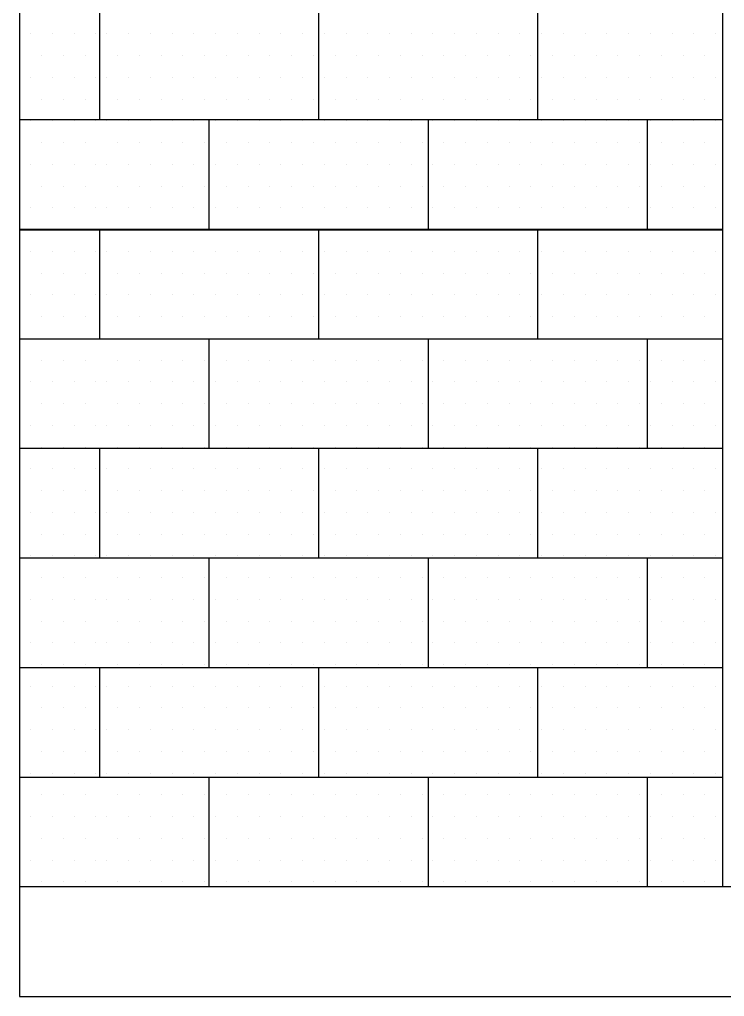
# Paper-space layout 'A000' of a CAD drawing. Header units: millimetres. Extents: x 0 to 841, y 0 to 594.
# Drawn here: x 492.29 to 518.03, y 223.88 to 259.54 of the extents above; entities that cross this region are included whole.
import ezdxf

# ---------------------------------------------------------------- set-up
doc = ezdxf.new("R2010")
doc.units = ezdxf.units.MM
doc.header["$MEASUREMENT"] = 0
for name, color, linetype, lineweight in [('A-ELEV-MBE1', 7, 'Continuous', 25), ('A-ELEV-PATT', 8, 'Continuous', 13), ('A-WALL-FULL-EXTR', 7, 'Continuous', 50)]:
    doc.layers.add(name, color=color, linetype=linetype, lineweight=lineweight)

psp = doc.layouts.new('A000')

# ---------------------------------------------------------------- linework, layer by layer
at = {"layer": 'A-ELEV-MBE1'}
for p, q in [((492.293, 271.877), (492.293, 227.877)), ((517.953, 271.877), (517.953, 227.877)), ((495.208, 259.877), (495.208, 255.877)), ((503.208, 259.877), (503.208, 255.877)), ((511.208, 259.877), (511.208, 255.877)), ((517.953, 255.877), (492.293, 255.877)), ((499.208, 255.877), (499.208, 251.877)), ((507.208, 255.877), (507.208, 251.877)), ((515.208, 255.877), (515.208, 251.877)), ((495.208, 251.877), (495.208, 247.877)), ((503.208, 251.877), (503.208, 247.877)), ((511.208, 251.877), (511.208, 247.877)), ((517.953, 247.877), (492.293, 247.877)), ((499.208, 247.877), (499.208, 243.877)), ((507.208, 247.877), (507.208, 243.877)), ((515.208, 247.877), (515.208, 243.877)), ((517.953, 243.877), (492.293, 243.877)), ((495.208, 243.877), (495.208, 239.877)), ((503.208, 243.877), (503.208, 239.877)), ((511.208, 243.877), (511.208, 239.877)), ((517.953, 239.877), (492.293, 239.877)), ((499.208, 239.877), (499.208, 235.877)), ((507.208, 239.877), (507.208, 235.877)), ((515.208, 239.877), (515.208, 235.877)), ((517.953, 235.877), (492.293, 235.877)), ((495.208, 235.877), (495.208, 231.877)), ((503.208, 235.877), (503.208, 231.877)), ((511.208, 235.877), (511.208, 231.877)), ((517.953, 231.877), (492.293, 231.877)), ((499.208, 231.877), (499.208, 227.877)), ((507.208, 231.877), (507.208, 227.877)), ((515.208, 231.877), (515.208, 227.877)), ((559.293, 227.877), (492.293, 227.877)), ((492.293, 227.877), (492.293, 223.877)), ((529.375, 227.877), (512.375, 227.877)), ((492.293, 223.877), (687.293, 223.877))]:
    psp.add_line(p, q, dxfattribs=at)
at = {"layer": 'A-ELEV-PATT', "linetype": 'Continuous'}
for p, q in [((492.306, 259.015), (492.306, 259.015)), ((492.703, 259.015), (492.703, 259.015)), ((493.496, 259.015), (493.496, 259.015)), ((494.29, 259.015), (494.29, 259.015)), ((495.084, 259.015), (495.084, 259.015)), ((495.481, 259.015), (495.481, 259.015)), ((496.274, 259.015), (496.274, 259.015)), ((497.068, 259.015), (497.068, 259.015)), ((497.862, 259.015), (497.862, 259.015)), ((498.656, 259.015), (498.656, 259.015)), ((499.449, 259.015), (499.449, 259.015)), ((500.243, 259.015), (500.243, 259.015)), ((501.037, 259.015), (501.037, 259.015)), ((501.831, 259.015), (501.831, 259.015)), ((502.624, 259.015), (502.624, 259.015)), ((503.418, 259.015), (503.418, 259.015)), ((504.212, 259.015), (504.212, 259.015)), ((505.006, 259.015), (505.006, 259.015)), ((505.799, 259.015), (505.799, 259.015)), ((506.593, 259.015), (506.593, 259.015)), ((507.387, 259.015), (507.387, 259.015)), ((508.181, 259.015), (508.181, 259.015)), ((508.974, 259.015), (508.974, 259.015)), ((509.768, 259.015), (509.768, 259.015)), ((510.562, 259.015), (510.562, 259.015)), ((511.356, 259.015), (511.356, 259.015)), ((512.149, 259.015), (512.149, 259.015)), ((512.943, 259.015), (512.943, 259.015)), ((513.737, 259.015), (513.737, 259.015)), ((514.531, 259.015), (514.531, 259.015)), ((515.324, 259.015), (515.324, 259.015)), ((516.118, 259.015), (516.118, 259.015)), ((516.912, 259.015), (516.912, 259.015)), ((517.706, 259.015), (517.706, 259.015)), ((492.306, 258.221), (492.306, 258.221)), ((493.099, 258.221), (493.099, 258.221)), ((493.893, 258.221), (493.893, 258.221)), ((494.687, 258.221), (494.687, 258.221)), ((495.878, 258.221), (495.878, 258.221)), ((496.671, 258.221), (496.671, 258.221)), ((497.465, 258.221), (497.465, 258.221)), ((498.259, 258.221), (498.259, 258.221)), ((499.053, 258.221), (499.053, 258.221)), ((499.846, 258.221), (499.846, 258.221)), ((500.64, 258.221), (500.64, 258.221)), ((501.434, 258.221), (501.434, 258.221)), ((502.228, 258.221), (502.228, 258.221)), ((503.021, 258.221), (503.021, 258.221)), ((503.815, 258.221), (503.815, 258.221)), ((504.609, 258.221), (504.609, 258.221)), ((505.403, 258.221), (505.403, 258.221)), ((506.196, 258.221), (506.196, 258.221)), ((506.99, 258.221), (506.99, 258.221)), ((507.784, 258.221), (507.784, 258.221)), ((508.578, 258.221), (508.578, 258.221)), ((509.371, 258.221), (509.371, 258.221)), ((510.165, 258.221), (510.165, 258.221)), ((510.959, 258.221), (510.959, 258.221)), ((511.753, 258.221), (511.753, 258.221)), ((512.546, 258.221), (512.546, 258.221)), ((513.34, 258.221), (513.34, 258.221)), ((514.134, 258.221), (514.134, 258.221)), ((514.928, 258.221), (514.928, 258.221)), ((515.721, 258.221), (515.721, 258.221)), ((516.515, 258.221), (516.515, 258.221)), ((517.309, 258.221), (517.309, 258.221)), ((492.306, 257.427), (492.306, 257.427)), ((492.703, 257.427), (492.703, 257.427)), ((493.496, 257.427), (493.496, 257.427)), ((494.29, 257.427), (494.29, 257.427)), ((495.084, 257.427), (495.084, 257.427)), ((495.481, 257.427), (495.481, 257.427)), ((496.274, 257.427), (496.274, 257.427)), ((497.068, 257.427), (497.068, 257.427)), ((497.862, 257.427), (497.862, 257.427)), ((498.656, 257.427), (498.656, 257.427)), ((499.449, 257.427), (499.449, 257.427)), ((500.243, 257.427), (500.243, 257.427)), ((501.037, 257.427), (501.037, 257.427)), ((501.831, 257.427), (501.831, 257.427)), ((502.624, 257.427), (502.624, 257.427)), ((503.418, 257.427), (503.418, 257.427)), ((504.212, 257.427), (504.212, 257.427)), ((505.006, 257.427), (505.006, 257.427)), ((505.799, 257.427), (505.799, 257.427)), ((506.593, 257.427), (506.593, 257.427)), ((507.387, 257.427), (507.387, 257.427)), ((508.181, 257.427), (508.181, 257.427)), ((508.974, 257.427), (508.974, 257.427)), ((509.768, 257.427), (509.768, 257.427)), ((510.562, 257.427), (510.562, 257.427)), ((511.356, 257.427), (511.356, 257.427)), ((512.149, 257.427), (512.149, 257.427)), ((512.943, 257.427), (512.943, 257.427)), ((513.737, 257.427), (513.737, 257.427)), ((514.531, 257.427), (514.531, 257.427)), ((515.324, 257.427), (515.324, 257.427)), ((516.118, 257.427), (516.118, 257.427)), ((516.912, 257.427), (516.912, 257.427)), ((517.706, 257.427), (517.706, 257.427)), ((492.306, 256.634), (492.306, 256.634)), ((493.099, 256.634), (493.099, 256.634)), ((493.893, 256.634), (493.893, 256.634)), ((494.687, 256.634), (494.687, 256.634)), ((495.878, 256.634), (495.878, 256.634)), ((496.671, 256.634), (496.671, 256.634)), ((497.465, 256.634), (497.465, 256.634)), ((498.259, 256.634), (498.259, 256.634)), ((499.053, 256.634), (499.053, 256.634)), ((499.846, 256.634), (499.846, 256.634)), ((500.64, 256.634), (500.64, 256.634)), ((501.434, 256.634), (501.434, 256.634)), ((502.228, 256.634), (502.228, 256.634)), ((503.021, 256.634), (503.021, 256.634)), ((503.815, 256.634), (503.815, 256.634)), ((504.609, 256.634), (504.609, 256.634)), ((505.403, 256.634), (505.403, 256.634)), ((506.196, 256.634), (506.196, 256.634)), ((506.99, 256.634), (506.99, 256.634)), ((507.784, 256.634), (507.784, 256.634)), ((508.578, 256.634), (508.578, 256.634)), ((509.371, 256.634), (509.371, 256.634)), ((510.165, 256.634), (510.165, 256.634)), ((510.959, 256.634), (510.959, 256.634)), ((511.753, 256.634), (511.753, 256.634)), ((512.546, 256.634), (512.546, 256.634)), ((513.34, 256.634), (513.34, 256.634)), ((514.134, 256.634), (514.134, 256.634)), ((514.928, 256.634), (514.928, 256.634)), ((515.721, 256.634), (515.721, 256.634)), ((516.515, 256.634), (516.515, 256.634)), ((517.309, 256.634), (517.309, 256.634)), ((492.306, 255.84), (492.306, 255.84)), ((492.703, 255.84), (492.703, 255.84)), ((493.496, 255.84), (493.496, 255.84)), ((494.29, 255.84), (494.29, 255.84)), ((495.084, 255.84), (495.084, 255.84)), ((495.481, 255.84), (495.481, 255.84)), ((496.274, 255.84), (496.274, 255.84)), ((497.068, 255.84), (497.068, 255.84)), ((497.862, 255.84), (497.862, 255.84)), ((498.656, 255.84), (498.656, 255.84)), ((499.449, 255.84), (499.449, 255.84)), ((500.243, 255.84), (500.243, 255.84)), ((501.037, 255.84), (501.037, 255.84)), ((501.831, 255.84), (501.831, 255.84)), ((502.624, 255.84), (502.624, 255.84)), ((503.418, 255.84), (503.418, 255.84)), ((504.212, 255.84), (504.212, 255.84)), ((505.006, 255.84), (505.006, 255.84)), ((505.799, 255.84), (505.799, 255.84)), ((506.593, 255.84), (506.593, 255.84)), ((507.387, 255.84), (507.387, 255.84)), ((508.181, 255.84), (508.181, 255.84)), ((508.974, 255.84), (508.974, 255.84)), ((509.768, 255.84), (509.768, 255.84)), ((510.562, 255.84), (510.562, 255.84)), ((511.356, 255.84), (511.356, 255.84)), ((512.149, 255.84), (512.149, 255.84)), ((512.943, 255.84), (512.943, 255.84)), ((513.737, 255.84), (513.737, 255.84)), ((514.531, 255.84), (514.531, 255.84)), ((515.324, 255.84), (515.324, 255.84)), ((516.118, 255.84), (516.118, 255.84)), ((516.912, 255.84), (516.912, 255.84)), ((517.706, 255.84), (517.706, 255.84)), ((492.306, 255.046), (492.306, 255.046)), ((493.099, 255.046), (493.099, 255.046)), ((493.893, 255.046), (493.893, 255.046)), ((494.687, 255.046), (494.687, 255.046)), ((495.878, 255.046), (495.878, 255.046)), ((496.671, 255.046), (496.671, 255.046)), ((497.465, 255.046), (497.465, 255.046)), ((498.259, 255.046), (498.259, 255.046)), ((499.053, 255.046), (499.053, 255.046)), ((499.846, 255.046), (499.846, 255.046)), ((500.64, 255.046), (500.64, 255.046)), ((501.434, 255.046), (501.434, 255.046)), ((502.228, 255.046), (502.228, 255.046)), ((503.021, 255.046), (503.021, 255.046)), ((503.815, 255.046), (503.815, 255.046)), ((504.609, 255.046), (504.609, 255.046)), ((505.403, 255.046), (505.403, 255.046)), ((506.196, 255.046), (506.196, 255.046)), ((506.99, 255.046), (506.99, 255.046)), ((507.784, 255.046), (507.784, 255.046)), ((508.578, 255.046), (508.578, 255.046)), ((509.371, 255.046), (509.371, 255.046)), ((510.165, 255.046), (510.165, 255.046)), ((510.959, 255.046), (510.959, 255.046)), ((511.753, 255.046), (511.753, 255.046)), ((512.546, 255.046), (512.546, 255.046)), ((513.34, 255.046), (513.34, 255.046)), ((514.134, 255.046), (514.134, 255.046)), ((514.928, 255.046), (514.928, 255.046)), ((515.721, 255.046), (515.721, 255.046)), ((516.515, 255.046), (516.515, 255.046)), ((517.309, 255.046), (517.309, 255.046)), ((492.306, 254.252), (492.306, 254.252)), ((492.703, 254.252), (492.703, 254.252)), ((493.496, 254.252), (493.496, 254.252)), ((494.29, 254.252), (494.29, 254.252)), ((495.084, 254.252), (495.084, 254.252)), ((495.481, 254.252), (495.481, 254.252)), ((496.274, 254.252), (496.274, 254.252)), ((497.068, 254.252), (497.068, 254.252)), ((497.862, 254.252), (497.862, 254.252)), ((498.656, 254.252), (498.656, 254.252)), ((499.449, 254.252), (499.449, 254.252)), ((500.243, 254.252), (500.243, 254.252)), ((501.037, 254.252), (501.037, 254.252)), ((501.831, 254.252), (501.831, 254.252)), ((502.624, 254.252), (502.624, 254.252)), ((503.418, 254.252), (503.418, 254.252)), ((504.212, 254.252), (504.212, 254.252)), ((505.006, 254.252), (505.006, 254.252)), ((505.799, 254.252), (505.799, 254.252)), ((506.593, 254.252), (506.593, 254.252)), ((507.387, 254.252), (507.387, 254.252)), ((508.181, 254.252), (508.181, 254.252)), ((508.974, 254.252), (508.974, 254.252)), ((509.768, 254.252), (509.768, 254.252)), ((510.562, 254.252), (510.562, 254.252)), ((511.356, 254.252), (511.356, 254.252)), ((512.149, 254.252), (512.149, 254.252)), ((512.943, 254.252), (512.943, 254.252)), ((513.737, 254.252), (513.737, 254.252)), ((514.531, 254.252), (514.531, 254.252)), ((515.324, 254.252), (515.324, 254.252)), ((516.118, 254.252), (516.118, 254.252)), ((516.912, 254.252), (516.912, 254.252)), ((517.706, 254.252), (517.706, 254.252)), ((492.306, 253.459), (492.306, 253.459)), ((493.099, 253.459), (493.099, 253.459)), ((493.893, 253.459), (493.893, 253.459)), ((494.687, 253.459), (494.687, 253.459)), ((495.878, 253.459), (495.878, 253.459)), ((496.671, 253.459), (496.671, 253.459)), ((497.465, 253.459), (497.465, 253.459)), ((498.259, 253.459), (498.259, 253.459)), ((499.053, 253.459), (499.053, 253.459)), ((499.846, 253.459), (499.846, 253.459)), ((500.64, 253.459), (500.64, 253.459)), ((501.434, 253.459), (501.434, 253.459)), ((502.228, 253.459), (502.228, 253.459)), ((503.021, 253.459), (503.021, 253.459)), ((503.815, 253.459), (503.815, 253.459)), ((504.609, 253.459), (504.609, 253.459)), ((505.403, 253.459), (505.403, 253.459)), ((506.196, 253.459), (506.196, 253.459)), ((506.99, 253.459), (506.99, 253.459)), ((507.784, 253.459), (507.784, 253.459)), ((508.578, 253.459), (508.578, 253.459)), ((509.371, 253.459), (509.371, 253.459)), ((510.165, 253.459), (510.165, 253.459)), ((510.959, 253.459), (510.959, 253.459)), ((511.753, 253.459), (511.753, 253.459)), ((512.546, 253.459), (512.546, 253.459)), ((513.34, 253.459), (513.34, 253.459)), ((514.134, 253.459), (514.134, 253.459)), ((514.928, 253.459), (514.928, 253.459)), ((515.721, 253.459), (515.721, 253.459)), ((516.515, 253.459), (516.515, 253.459)), ((517.309, 253.459), (517.309, 253.459)), ((492.306, 252.665), (492.306, 252.665)), ((492.703, 252.665), (492.703, 252.665)), ((493.496, 252.665), (493.496, 252.665)), ((494.29, 252.665), (494.29, 252.665)), ((495.084, 252.665), (495.084, 252.665)), ((495.481, 252.665), (495.481, 252.665)), ((496.274, 252.665), (496.274, 252.665)), ((497.068, 252.665), (497.068, 252.665)), ((497.862, 252.665), (497.862, 252.665)), ((498.656, 252.665), (498.656, 252.665)), ((499.449, 252.665), (499.449, 252.665)), ((500.243, 252.665), (500.243, 252.665)), ((501.037, 252.665), (501.037, 252.665)), ((501.831, 252.665), (501.831, 252.665)), ((502.624, 252.665), (502.624, 252.665)), ((503.418, 252.665), (503.418, 252.665)), ((504.212, 252.665), (504.212, 252.665)), ((505.006, 252.665), (505.006, 252.665)), ((505.799, 252.665), (505.799, 252.665)), ((506.593, 252.665), (506.593, 252.665)), ((507.387, 252.665), (507.387, 252.665)), ((508.181, 252.665), (508.181, 252.665)), ((508.974, 252.665), (508.974, 252.665)), ((509.768, 252.665), (509.768, 252.665)), ((510.562, 252.665), (510.562, 252.665)), ((511.356, 252.665), (511.356, 252.665)), ((512.149, 252.665), (512.149, 252.665)), ((512.943, 252.665), (512.943, 252.665)), ((513.737, 252.665), (513.737, 252.665)), ((514.531, 252.665), (514.531, 252.665)), ((515.324, 252.665), (515.324, 252.665)), ((516.118, 252.665), (516.118, 252.665)), ((516.912, 252.665), (516.912, 252.665)), ((517.706, 252.665), (517.706, 252.665)), ((492.306, 251.871), (492.306, 251.871)), ((493.099, 251.871), (493.099, 251.871)), ((493.893, 251.871), (493.893, 251.871)), ((494.687, 251.871), (494.687, 251.871)), ((495.878, 251.871), (495.878, 251.871)), ((496.671, 251.871), (496.671, 251.871)), ((497.465, 251.871), (497.465, 251.871)), ((498.259, 251.871), (498.259, 251.871)), ((499.053, 251.871), (499.053, 251.871)), ((499.846, 251.871), (499.846, 251.871)), ((500.64, 251.871), (500.64, 251.871)), ((501.434, 251.871), (501.434, 251.871)), ((502.228, 251.871), (502.228, 251.871)), ((503.021, 251.871), (503.021, 251.871)), ((503.815, 251.871), (503.815, 251.871)), ((504.609, 251.871), (504.609, 251.871)), ((505.403, 251.871), (505.403, 251.871)), ((506.196, 251.871), (506.196, 251.871)), ((506.99, 251.871), (506.99, 251.871)), ((507.784, 251.871), (507.784, 251.871)), ((508.578, 251.871), (508.578, 251.871)), ((509.371, 251.871), (509.371, 251.871)), ((510.165, 251.871), (510.165, 251.871)), ((510.959, 251.871), (510.959, 251.871)), ((511.753, 251.871), (511.753, 251.871)), ((512.546, 251.871), (512.546, 251.871)), ((513.34, 251.871), (513.34, 251.871)), ((514.134, 251.871), (514.134, 251.871)), ((514.928, 251.871), (514.928, 251.871)), ((515.721, 251.871), (515.721, 251.871)), ((516.515, 251.871), (516.515, 251.871)), ((517.309, 251.871), (517.309, 251.871)), ((492.306, 251.077), (492.306, 251.077)), ((492.703, 251.077), (492.703, 251.077)), ((493.496, 251.077), (493.496, 251.077)), ((494.29, 251.077), (494.29, 251.077)), ((495.084, 251.077), (495.084, 251.077)), ((495.481, 251.077), (495.481, 251.077)), ((496.274, 251.077), (496.274, 251.077)), ((497.068, 251.077), (497.068, 251.077)), ((497.862, 251.077), (497.862, 251.077)), ((498.656, 251.077), (498.656, 251.077)), ((499.449, 251.077), (499.449, 251.077)), ((500.243, 251.077), (500.243, 251.077)), ((501.037, 251.077), (501.037, 251.077)), ((501.831, 251.077), (501.831, 251.077)), ((502.624, 251.077), (502.624, 251.077)), ((503.418, 251.077), (503.418, 251.077)), ((504.212, 251.077), (504.212, 251.077)), ((505.006, 251.077), (505.006, 251.077)), ((505.799, 251.077), (505.799, 251.077)), ((506.593, 251.077), (506.593, 251.077)), ((507.387, 251.077), (507.387, 251.077)), ((508.181, 251.077), (508.181, 251.077)), ((508.974, 251.077), (508.974, 251.077)), ((509.768, 251.077), (509.768, 251.077)), ((510.562, 251.077), (510.562, 251.077)), ((511.356, 251.077), (511.356, 251.077)), ((512.149, 251.077), (512.149, 251.077)), ((512.943, 251.077), (512.943, 251.077)), ((513.737, 251.077), (513.737, 251.077)), ((514.531, 251.077), (514.531, 251.077)), ((515.324, 251.077), (515.324, 251.077)), ((516.118, 251.077), (516.118, 251.077)), ((516.912, 251.077), (516.912, 251.077)), ((517.706, 251.077), (517.706, 251.077)), ((492.306, 250.284), (492.306, 250.284)), ((493.099, 250.284), (493.099, 250.284)), ((493.893, 250.284), (493.893, 250.284)), ((494.687, 250.284), (494.687, 250.284)), ((495.878, 250.284), (495.878, 250.284)), ((496.671, 250.284), (496.671, 250.284)), ((497.465, 250.284), (497.465, 250.284)), ((498.259, 250.284), (498.259, 250.284)), ((499.053, 250.284), (499.053, 250.284)), ((499.846, 250.284), (499.846, 250.284)), ((500.64, 250.284), (500.64, 250.284)), ((501.434, 250.284), (501.434, 250.284)), ((502.228, 250.284), (502.228, 250.284)), ((503.021, 250.284), (503.021, 250.284)), ((503.815, 250.284), (503.815, 250.284)), ((504.609, 250.284), (504.609, 250.284)), ((505.403, 250.284), (505.403, 250.284)), ((506.196, 250.284), (506.196, 250.284)), ((506.99, 250.284), (506.99, 250.284)), ((507.784, 250.284), (507.784, 250.284)), ((508.578, 250.284), (508.578, 250.284)), ((509.371, 250.284), (509.371, 250.284)), ((510.165, 250.284), (510.165, 250.284)), ((510.959, 250.284), (510.959, 250.284)), ((511.753, 250.284), (511.753, 250.284)), ((512.546, 250.284), (512.546, 250.284)), ((513.34, 250.284), (513.34, 250.284)), ((514.134, 250.284), (514.134, 250.284)), ((514.928, 250.284), (514.928, 250.284)), ((515.721, 250.284), (515.721, 250.284)), ((516.515, 250.284), (516.515, 250.284)), ((517.309, 250.284), (517.309, 250.284)), ((492.306, 249.49), (492.306, 249.49)), ((492.703, 249.49), (492.703, 249.49)), ((493.496, 249.49), (493.496, 249.49)), ((494.29, 249.49), (494.29, 249.49)), ((495.084, 249.49), (495.084, 249.49)), ((495.481, 249.49), (495.481, 249.49)), ((496.274, 249.49), (496.274, 249.49)), ((497.068, 249.49), (497.068, 249.49)), ((497.862, 249.49), (497.862, 249.49)), ((498.656, 249.49), (498.656, 249.49)), ((499.449, 249.49), (499.449, 249.49)), ((500.243, 249.49), (500.243, 249.49)), ((501.037, 249.49), (501.037, 249.49)), ((501.831, 249.49), (501.831, 249.49)), ((502.624, 249.49), (502.624, 249.49)), ((503.418, 249.49), (503.418, 249.49)), ((504.212, 249.49), (504.212, 249.49)), ((505.006, 249.49), (505.006, 249.49)), ((505.799, 249.49), (505.799, 249.49)), ((506.593, 249.49), (506.593, 249.49)), ((507.387, 249.49), (507.387, 249.49)), ((508.181, 249.49), (508.181, 249.49)), ((508.974, 249.49), (508.974, 249.49)), ((509.768, 249.49), (509.768, 249.49)), ((510.562, 249.49), (510.562, 249.49)), ((511.356, 249.49), (511.356, 249.49)), ((512.149, 249.49), (512.149, 249.49)), ((512.943, 249.49), (512.943, 249.49)), ((513.737, 249.49), (513.737, 249.49)), ((514.531, 249.49), (514.531, 249.49)), ((515.324, 249.49), (515.324, 249.49)), ((516.118, 249.49), (516.118, 249.49)), ((516.912, 249.49), (516.912, 249.49)), ((517.706, 249.49), (517.706, 249.49)), ((492.306, 248.696), (492.306, 248.696)), ((493.099, 248.696), (493.099, 248.696)), ((493.893, 248.696), (493.893, 248.696)), ((494.687, 248.696), (494.687, 248.696)), ((495.878, 248.696), (495.878, 248.696)), ((496.671, 248.696), (496.671, 248.696)), ((497.465, 248.696), (497.465, 248.696)), ((498.259, 248.696), (498.259, 248.696)), ((499.053, 248.696), (499.053, 248.696)), ((499.846, 248.696), (499.846, 248.696)), ((500.64, 248.696), (500.64, 248.696)), ((501.434, 248.696), (501.434, 248.696)), ((502.228, 248.696), (502.228, 248.696)), ((503.021, 248.696), (503.021, 248.696)), ((503.815, 248.696), (503.815, 248.696)), ((504.609, 248.696), (504.609, 248.696)), ((505.403, 248.696), (505.403, 248.696)), ((506.196, 248.696), (506.196, 248.696)), ((506.99, 248.696), (506.99, 248.696)), ((507.784, 248.696), (507.784, 248.696)), ((508.578, 248.696), (508.578, 248.696)), ((509.371, 248.696), (509.371, 248.696)), ((510.165, 248.696), (510.165, 248.696)), ((510.959, 248.696), (510.959, 248.696)), ((511.753, 248.696), (511.753, 248.696)), ((512.546, 248.696), (512.546, 248.696)), ((513.34, 248.696), (513.34, 248.696)), ((514.134, 248.696), (514.134, 248.696)), ((514.928, 248.696), (514.928, 248.696)), ((515.721, 248.696), (515.721, 248.696)), ((516.515, 248.696), (516.515, 248.696)), ((517.309, 248.696), (517.309, 248.696)), ((492.306, 247.902), (492.306, 247.902)), ((492.703, 247.902), (492.703, 247.902)), ((493.496, 247.902), (493.496, 247.902)), ((494.29, 247.902), (494.29, 247.902)), ((495.084, 247.902), (495.084, 247.902)), ((495.481, 247.902), (495.481, 247.902)), ((496.274, 247.902), (496.274, 247.902)), ((497.068, 247.902), (497.068, 247.902)), ((497.862, 247.902), (497.862, 247.902)), ((498.656, 247.902), (498.656, 247.902)), ((499.449, 247.902), (499.449, 247.902)), ((500.243, 247.902), (500.243, 247.902)), ((501.037, 247.902), (501.037, 247.902)), ((501.831, 247.902), (501.831, 247.902)), ((502.624, 247.902), (502.624, 247.902)), ((503.418, 247.902), (503.418, 247.902)), ((504.212, 247.902), (504.212, 247.902)), ((505.006, 247.902), (505.006, 247.902)), ((505.799, 247.902), (505.799, 247.902)), ((506.593, 247.902), (506.593, 247.902)), ((507.387, 247.902), (507.387, 247.902)), ((508.181, 247.902), (508.181, 247.902)), ((508.974, 247.902), (508.974, 247.902)), ((509.768, 247.902), (509.768, 247.902)), ((510.562, 247.902), (510.562, 247.902)), ((511.356, 247.902), (511.356, 247.902)), ((512.149, 247.902), (512.149, 247.902)), ((512.943, 247.902), (512.943, 247.902)), ((513.737, 247.902), (513.737, 247.902)), ((514.531, 247.902), (514.531, 247.902)), ((515.324, 247.902), (515.324, 247.902)), ((516.118, 247.902), (516.118, 247.902)), ((516.912, 247.902), (516.912, 247.902)), ((517.706, 247.902), (517.706, 247.902)), ((492.306, 247.109), (492.306, 247.109)), ((493.099, 247.109), (493.099, 247.109)), ((493.893, 247.109), (493.893, 247.109)), ((494.687, 247.109), (494.687, 247.109)), ((495.878, 247.109), (495.878, 247.109)), ((496.671, 247.109), (496.671, 247.109)), ((497.465, 247.109), (497.465, 247.109)), ((498.259, 247.109), (498.259, 247.109)), ((499.053, 247.109), (499.053, 247.109)), ((499.846, 247.109), (499.846, 247.109)), ((500.64, 247.109), (500.64, 247.109)), ((501.434, 247.109), (501.434, 247.109)), ((502.228, 247.109), (502.228, 247.109)), ((503.021, 247.109), (503.021, 247.109)), ((503.815, 247.109), (503.815, 247.109)), ((504.609, 247.109), (504.609, 247.109)), ((505.403, 247.109), (505.403, 247.109)), ((506.196, 247.109), (506.196, 247.109)), ((506.99, 247.109), (506.99, 247.109)), ((507.784, 247.109), (507.784, 247.109)), ((508.578, 247.109), (508.578, 247.109)), ((509.371, 247.109), (509.371, 247.109)), ((510.165, 247.109), (510.165, 247.109)), ((510.959, 247.109), (510.959, 247.109)), ((511.753, 247.109), (511.753, 247.109)), ((512.546, 247.109), (512.546, 247.109)), ((513.34, 247.109), (513.34, 247.109)), ((514.134, 247.109), (514.134, 247.109)), ((514.928, 247.109), (514.928, 247.109)), ((515.721, 247.109), (515.721, 247.109)), ((516.515, 247.109), (516.515, 247.109)), ((517.309, 247.109), (517.309, 247.109)), ((492.306, 246.315), (492.306, 246.315)), ((492.703, 246.315), (492.703, 246.315)), ((493.496, 246.315), (493.496, 246.315)), ((494.29, 246.315), (494.29, 246.315)), ((495.084, 246.315), (495.084, 246.315)), ((495.481, 246.315), (495.481, 246.315)), ((496.274, 246.315), (496.274, 246.315)), ((497.068, 246.315), (497.068, 246.315)), ((497.862, 246.315), (497.862, 246.315)), ((498.656, 246.315), (498.656, 246.315)), ((499.449, 246.315), (499.449, 246.315)), ((500.243, 246.315), (500.243, 246.315)), ((501.037, 246.315), (501.037, 246.315)), ((501.831, 246.315), (501.831, 246.315)), ((502.624, 246.315), (502.624, 246.315)), ((503.418, 246.315), (503.418, 246.315)), ((504.212, 246.315), (504.212, 246.315)), ((505.006, 246.315), (505.006, 246.315)), ((505.799, 246.315), (505.799, 246.315)), ((506.593, 246.315), (506.593, 246.315)), ((507.387, 246.315), (507.387, 246.315)), ((508.181, 246.315), (508.181, 246.315)), ((508.974, 246.315), (508.974, 246.315)), ((509.768, 246.315), (509.768, 246.315)), ((510.562, 246.315), (510.562, 246.315)), ((511.356, 246.315), (511.356, 246.315)), ((512.149, 246.315), (512.149, 246.315)), ((512.943, 246.315), (512.943, 246.315)), ((513.737, 246.315), (513.737, 246.315)), ((514.531, 246.315), (514.531, 246.315)), ((515.324, 246.315), (515.324, 246.315)), ((516.118, 246.315), (516.118, 246.315)), ((516.912, 246.315), (516.912, 246.315)), ((517.706, 246.315), (517.706, 246.315)), ((492.306, 245.521), (492.306, 245.521)), ((493.099, 245.521), (493.099, 245.521)), ((493.893, 245.521), (493.893, 245.521)), ((494.687, 245.521), (494.687, 245.521)), ((495.878, 245.521), (495.878, 245.521)), ((496.671, 245.521), (496.671, 245.521)), ((497.465, 245.521), (497.465, 245.521)), ((498.259, 245.521), (498.259, 245.521)), ((499.053, 245.521), (499.053, 245.521)), ((499.846, 245.521), (499.846, 245.521)), ((500.64, 245.521), (500.64, 245.521)), ((501.434, 245.521), (501.434, 245.521)), ((502.228, 245.521), (502.228, 245.521)), ((503.021, 245.521), (503.021, 245.521)), ((503.815, 245.521), (503.815, 245.521)), ((504.609, 245.521), (504.609, 245.521)), ((505.403, 245.521), (505.403, 245.521)), ((506.196, 245.521), (506.196, 245.521)), ((506.99, 245.521), (506.99, 245.521)), ((507.784, 245.521), (507.784, 245.521)), ((508.578, 245.521), (508.578, 245.521)), ((509.371, 245.521), (509.371, 245.521)), ((510.165, 245.521), (510.165, 245.521)), ((510.959, 245.521), (510.959, 245.521)), ((511.753, 245.521), (511.753, 245.521)), ((512.546, 245.521), (512.546, 245.521)), ((513.34, 245.521), (513.34, 245.521)), ((514.134, 245.521), (514.134, 245.521)), ((514.928, 245.521), (514.928, 245.521)), ((515.721, 245.521), (515.721, 245.521)), ((516.515, 245.521), (516.515, 245.521)), ((517.309, 245.521), (517.309, 245.521)), ((492.306, 244.727), (492.306, 244.727)), ((492.703, 244.727), (492.703, 244.727)), ((493.496, 244.727), (493.496, 244.727)), ((494.29, 244.727), (494.29, 244.727)), ((495.084, 244.727), (495.084, 244.727)), ((495.481, 244.727), (495.481, 244.727)), ((496.274, 244.727), (496.274, 244.727)), ((497.068, 244.727), (497.068, 244.727)), ((497.862, 244.727), (497.862, 244.727)), ((498.656, 244.727), (498.656, 244.727)), ((499.449, 244.727), (499.449, 244.727)), ((500.243, 244.727), (500.243, 244.727)), ((501.037, 244.727), (501.037, 244.727)), ((501.831, 244.727), (501.831, 244.727)), ((502.624, 244.727), (502.624, 244.727)), ((503.418, 244.727), (503.418, 244.727)), ((504.212, 244.727), (504.212, 244.727)), ((505.006, 244.727), (505.006, 244.727)), ((505.799, 244.727), (505.799, 244.727)), ((506.593, 244.727), (506.593, 244.727)), ((507.387, 244.727), (507.387, 244.727)), ((508.181, 244.727), (508.181, 244.727)), ((508.974, 244.727), (508.974, 244.727)), ((509.768, 244.727), (509.768, 244.727)), ((510.562, 244.727), (510.562, 244.727)), ((511.356, 244.727), (511.356, 244.727)), ((512.149, 244.727), (512.149, 244.727)), ((512.943, 244.727), (512.943, 244.727)), ((513.737, 244.727), (513.737, 244.727)), ((514.531, 244.727), (514.531, 244.727)), ((515.324, 244.727), (515.324, 244.727)), ((516.118, 244.727), (516.118, 244.727)), ((516.912, 244.727), (516.912, 244.727)), ((517.706, 244.727), (517.706, 244.727)), ((492.306, 243.934), (492.306, 243.934)), ((493.099, 243.934), (493.099, 243.934)), ((493.893, 243.934), (493.893, 243.934)), ((494.687, 243.934), (494.687, 243.934)), ((495.878, 243.934), (495.878, 243.934)), ((496.671, 243.934), (496.671, 243.934)), ((497.465, 243.934), (497.465, 243.934)), ((498.259, 243.934), (498.259, 243.934)), ((499.053, 243.934), (499.053, 243.934)), ((499.846, 243.934), (499.846, 243.934)), ((500.64, 243.934), (500.64, 243.934)), ((501.434, 243.934), (501.434, 243.934)), ((502.228, 243.934), (502.228, 243.934)), ((503.021, 243.934), (503.021, 243.934)), ((503.815, 243.934), (503.815, 243.934)), ((504.609, 243.934), (504.609, 243.934)), ((505.403, 243.934), (505.403, 243.934)), ((506.196, 243.934), (506.196, 243.934)), ((506.99, 243.934), (506.99, 243.934)), ((507.784, 243.934), (507.784, 243.934)), ((508.578, 243.934), (508.578, 243.934)), ((509.371, 243.934), (509.371, 243.934)), ((510.165, 243.934), (510.165, 243.934)), ((510.959, 243.934), (510.959, 243.934)), ((511.753, 243.934), (511.753, 243.934)), ((512.546, 243.934), (512.546, 243.934)), ((513.34, 243.934), (513.34, 243.934)), ((514.134, 243.934), (514.134, 243.934)), ((514.928, 243.934), (514.928, 243.934)), ((515.721, 243.934), (515.721, 243.934)), ((516.515, 243.934), (516.515, 243.934)), ((517.309, 243.934), (517.309, 243.934)), ((492.306, 243.14), (492.306, 243.14)), ((492.703, 243.14), (492.703, 243.14)), ((493.496, 243.14), (493.496, 243.14)), ((494.29, 243.14), (494.29, 243.14)), ((495.084, 243.14), (495.084, 243.14)), ((495.481, 243.14), (495.481, 243.14)), ((496.274, 243.14), (496.274, 243.14)), ((497.068, 243.14), (497.068, 243.14)), ((497.862, 243.14), (497.862, 243.14)), ((498.656, 243.14), (498.656, 243.14)), ((499.449, 243.14), (499.449, 243.14)), ((500.243, 243.14), (500.243, 243.14)), ((501.037, 243.14), (501.037, 243.14)), ((501.831, 243.14), (501.831, 243.14)), ((502.624, 243.14), (502.624, 243.14)), ((503.418, 243.14), (503.418, 243.14)), ((504.212, 243.14), (504.212, 243.14)), ((505.006, 243.14), (505.006, 243.14)), ((505.799, 243.14), (505.799, 243.14)), ((506.593, 243.14), (506.593, 243.14)), ((507.387, 243.14), (507.387, 243.14)), ((508.181, 243.14), (508.181, 243.14)), ((508.974, 243.14), (508.974, 243.14)), ((509.768, 243.14), (509.768, 243.14)), ((510.562, 243.14), (510.562, 243.14)), ((511.356, 243.14), (511.356, 243.14)), ((512.149, 243.14), (512.149, 243.14)), ((512.943, 243.14), (512.943, 243.14)), ((513.737, 243.14), (513.737, 243.14)), ((514.531, 243.14), (514.531, 243.14)), ((515.324, 243.14), (515.324, 243.14)), ((516.118, 243.14), (516.118, 243.14)), ((516.912, 243.14), (516.912, 243.14)), ((517.706, 243.14), (517.706, 243.14)), ((492.306, 242.346), (492.306, 242.346)), ((493.099, 242.346), (493.099, 242.346)), ((493.893, 242.346), (493.893, 242.346)), ((494.687, 242.346), (494.687, 242.346)), ((495.878, 242.346), (495.878, 242.346)), ((496.671, 242.346), (496.671, 242.346)), ((497.465, 242.346), (497.465, 242.346)), ((498.259, 242.346), (498.259, 242.346)), ((499.053, 242.346), (499.053, 242.346)), ((499.846, 242.346), (499.846, 242.346)), ((500.64, 242.346), (500.64, 242.346)), ((501.434, 242.346), (501.434, 242.346)), ((502.228, 242.346), (502.228, 242.346)), ((503.021, 242.346), (503.021, 242.346)), ((503.815, 242.346), (503.815, 242.346)), ((504.609, 242.346), (504.609, 242.346)), ((505.403, 242.346), (505.403, 242.346)), ((506.196, 242.346), (506.196, 242.346)), ((506.99, 242.346), (506.99, 242.346)), ((507.784, 242.346), (507.784, 242.346)), ((508.578, 242.346), (508.578, 242.346)), ((509.371, 242.346), (509.371, 242.346)), ((510.165, 242.346), (510.165, 242.346)), ((510.959, 242.346), (510.959, 242.346)), ((511.753, 242.346), (511.753, 242.346)), ((512.546, 242.346), (512.546, 242.346)), ((513.34, 242.346), (513.34, 242.346)), ((514.134, 242.346), (514.134, 242.346)), ((514.928, 242.346), (514.928, 242.346)), ((515.721, 242.346), (515.721, 242.346)), ((516.515, 242.346), (516.515, 242.346)), ((517.309, 242.346), (517.309, 242.346)), ((492.306, 241.552), (492.306, 241.552)), ((492.703, 241.552), (492.703, 241.552)), ((493.496, 241.552), (493.496, 241.552)), ((494.29, 241.552), (494.29, 241.552)), ((495.084, 241.552), (495.084, 241.552)), ((495.481, 241.552), (495.481, 241.552)), ((496.274, 241.552), (496.274, 241.552)), ((497.068, 241.552), (497.068, 241.552)), ((497.862, 241.552), (497.862, 241.552)), ((498.656, 241.552), (498.656, 241.552)), ((499.449, 241.552), (499.449, 241.552)), ((500.243, 241.552), (500.243, 241.552)), ((501.037, 241.552), (501.037, 241.552)), ((501.831, 241.552), (501.831, 241.552)), ((502.624, 241.552), (502.624, 241.552)), ((503.418, 241.552), (503.418, 241.552)), ((504.212, 241.552), (504.212, 241.552)), ((505.006, 241.552), (505.006, 241.552)), ((505.799, 241.552), (505.799, 241.552)), ((506.593, 241.552), (506.593, 241.552)), ((507.387, 241.552), (507.387, 241.552)), ((508.181, 241.552), (508.181, 241.552)), ((508.974, 241.552), (508.974, 241.552)), ((509.768, 241.552), (509.768, 241.552)), ((510.562, 241.552), (510.562, 241.552)), ((511.356, 241.552), (511.356, 241.552)), ((512.149, 241.552), (512.149, 241.552)), ((512.943, 241.552), (512.943, 241.552)), ((513.737, 241.552), (513.737, 241.552)), ((514.531, 241.552), (514.531, 241.552)), ((515.324, 241.552), (515.324, 241.552)), ((516.118, 241.552), (516.118, 241.552)), ((516.912, 241.552), (516.912, 241.552)), ((517.706, 241.552), (517.706, 241.552)), ((492.306, 240.759), (492.306, 240.759)), ((493.099, 240.759), (493.099, 240.759)), ((493.893, 240.759), (493.893, 240.759)), ((494.687, 240.759), (494.687, 240.759)), ((495.878, 240.759), (495.878, 240.759)), ((496.671, 240.759), (496.671, 240.759)), ((497.465, 240.759), (497.465, 240.759)), ((498.259, 240.759), (498.259, 240.759)), ((499.053, 240.759), (499.053, 240.759)), ((499.846, 240.759), (499.846, 240.759)), ((500.64, 240.759), (500.64, 240.759)), ((501.434, 240.759), (501.434, 240.759)), ((502.228, 240.759), (502.228, 240.759)), ((503.021, 240.759), (503.021, 240.759)), ((503.815, 240.759), (503.815, 240.759)), ((504.609, 240.759), (504.609, 240.759)), ((505.403, 240.759), (505.403, 240.759)), ((506.196, 240.759), (506.196, 240.759)), ((506.99, 240.759), (506.99, 240.759)), ((507.784, 240.759), (507.784, 240.759)), ((508.578, 240.759), (508.578, 240.759)), ((509.371, 240.759), (509.371, 240.759)), ((510.165, 240.759), (510.165, 240.759)), ((510.959, 240.759), (510.959, 240.759)), ((511.753, 240.759), (511.753, 240.759)), ((512.546, 240.759), (512.546, 240.759)), ((513.34, 240.759), (513.34, 240.759)), ((514.134, 240.759), (514.134, 240.759)), ((514.928, 240.759), (514.928, 240.759)), ((515.721, 240.759), (515.721, 240.759)), ((516.515, 240.759), (516.515, 240.759)), ((517.309, 240.759), (517.309, 240.759)), ((492.306, 239.965), (492.306, 239.965)), ((492.703, 239.965), (492.703, 239.965)), ((493.496, 239.965), (493.496, 239.965)), ((494.29, 239.965), (494.29, 239.965)), ((495.084, 239.965), (495.084, 239.965)), ((495.481, 239.965), (495.481, 239.965)), ((496.274, 239.965), (496.274, 239.965)), ((497.068, 239.965), (497.068, 239.965)), ((497.862, 239.965), (497.862, 239.965)), ((498.656, 239.965), (498.656, 239.965)), ((499.449, 239.965), (499.449, 239.965)), ((500.243, 239.965), (500.243, 239.965)), ((501.037, 239.965), (501.037, 239.965)), ((501.831, 239.965), (501.831, 239.965)), ((502.624, 239.965), (502.624, 239.965)), ((503.418, 239.965), (503.418, 239.965)), ((504.212, 239.965), (504.212, 239.965)), ((505.006, 239.965), (505.006, 239.965)), ((505.799, 239.965), (505.799, 239.965)), ((506.593, 239.965), (506.593, 239.965)), ((507.387, 239.965), (507.387, 239.965)), ((508.181, 239.965), (508.181, 239.965)), ((508.974, 239.965), (508.974, 239.965)), ((509.768, 239.965), (509.768, 239.965)), ((510.562, 239.965), (510.562, 239.965)), ((511.356, 239.965), (511.356, 239.965)), ((512.149, 239.965), (512.149, 239.965)), ((512.943, 239.965), (512.943, 239.965)), ((513.737, 239.965), (513.737, 239.965)), ((514.531, 239.965), (514.531, 239.965)), ((515.324, 239.965), (515.324, 239.965)), ((516.118, 239.965), (516.118, 239.965)), ((516.912, 239.965), (516.912, 239.965)), ((517.706, 239.965), (517.706, 239.965)), ((492.306, 239.171), (492.306, 239.171)), ((493.099, 239.171), (493.099, 239.171)), ((493.893, 239.171), (493.893, 239.171)), ((494.687, 239.171), (494.687, 239.171)), ((495.878, 239.171), (495.878, 239.171)), ((496.671, 239.171), (496.671, 239.171)), ((497.465, 239.171), (497.465, 239.171)), ((498.259, 239.171), (498.259, 239.171)), ((499.053, 239.171), (499.053, 239.171)), ((499.846, 239.171), (499.846, 239.171)), ((500.64, 239.171), (500.64, 239.171)), ((501.434, 239.171), (501.434, 239.171)), ((502.228, 239.171), (502.228, 239.171)), ((503.021, 239.171), (503.021, 239.171)), ((503.815, 239.171), (503.815, 239.171)), ((504.609, 239.171), (504.609, 239.171)), ((505.403, 239.171), (505.403, 239.171)), ((506.196, 239.171), (506.196, 239.171)), ((506.99, 239.171), (506.99, 239.171)), ((507.784, 239.171), (507.784, 239.171)), ((508.578, 239.171), (508.578, 239.171)), ((509.371, 239.171), (509.371, 239.171)), ((510.165, 239.171), (510.165, 239.171)), ((510.959, 239.171), (510.959, 239.171)), ((511.753, 239.171), (511.753, 239.171)), ((512.546, 239.171), (512.546, 239.171)), ((513.34, 239.171), (513.34, 239.171)), ((514.134, 239.171), (514.134, 239.171)), ((514.928, 239.171), (514.928, 239.171)), ((515.721, 239.171), (515.721, 239.171)), ((516.515, 239.171), (516.515, 239.171)), ((517.309, 239.171), (517.309, 239.171)), ((492.306, 238.377), (492.306, 238.377)), ((492.703, 238.377), (492.703, 238.377)), ((493.496, 238.377), (493.496, 238.377)), ((494.29, 238.377), (494.29, 238.377)), ((495.084, 238.377), (495.084, 238.377)), ((495.481, 238.377), (495.481, 238.377)), ((496.274, 238.377), (496.274, 238.377)), ((497.068, 238.377), (497.068, 238.377)), ((497.862, 238.377), (497.862, 238.377)), ((498.656, 238.377), (498.656, 238.377)), ((499.449, 238.377), (499.449, 238.377)), ((500.243, 238.377), (500.243, 238.377)), ((501.037, 238.377), (501.037, 238.377)), ((501.831, 238.377), (501.831, 238.377)), ((502.624, 238.377), (502.624, 238.377)), ((503.418, 238.377), (503.418, 238.377)), ((504.212, 238.377), (504.212, 238.377)), ((505.006, 238.377), (505.006, 238.377)), ((505.799, 238.377), (505.799, 238.377)), ((506.593, 238.377), (506.593, 238.377)), ((507.387, 238.377), (507.387, 238.377)), ((508.181, 238.377), (508.181, 238.377)), ((508.974, 238.377), (508.974, 238.377)), ((509.768, 238.377), (509.768, 238.377)), ((510.562, 238.377), (510.562, 238.377)), ((511.356, 238.377), (511.356, 238.377)), ((512.149, 238.377), (512.149, 238.377)), ((512.943, 238.377), (512.943, 238.377)), ((513.737, 238.377), (513.737, 238.377)), ((514.531, 238.377), (514.531, 238.377)), ((515.324, 238.377), (515.324, 238.377)), ((516.118, 238.377), (516.118, 238.377)), ((516.912, 238.377), (516.912, 238.377)), ((517.706, 238.377), (517.706, 238.377)), ((492.306, 237.584), (492.306, 237.584)), ((493.099, 237.584), (493.099, 237.584)), ((493.893, 237.584), (493.893, 237.584)), ((494.687, 237.584), (494.687, 237.584)), ((495.878, 237.584), (495.878, 237.584)), ((496.671, 237.584), (496.671, 237.584)), ((497.465, 237.584), (497.465, 237.584)), ((498.259, 237.584), (498.259, 237.584)), ((499.053, 237.584), (499.053, 237.584)), ((499.846, 237.584), (499.846, 237.584)), ((500.64, 237.584), (500.64, 237.584)), ((501.434, 237.584), (501.434, 237.584)), ((502.228, 237.584), (502.228, 237.584)), ((503.021, 237.584), (503.021, 237.584)), ((503.815, 237.584), (503.815, 237.584)), ((504.609, 237.584), (504.609, 237.584)), ((505.403, 237.584), (505.403, 237.584)), ((506.196, 237.584), (506.196, 237.584)), ((506.99, 237.584), (506.99, 237.584)), ((507.784, 237.584), (507.784, 237.584)), ((508.578, 237.584), (508.578, 237.584)), ((509.371, 237.584), (509.371, 237.584)), ((510.165, 237.584), (510.165, 237.584)), ((510.959, 237.584), (510.959, 237.584)), ((511.753, 237.584), (511.753, 237.584)), ((512.546, 237.584), (512.546, 237.584)), ((513.34, 237.584), (513.34, 237.584)), ((514.134, 237.584), (514.134, 237.584)), ((514.928, 237.584), (514.928, 237.584)), ((515.721, 237.584), (515.721, 237.584)), ((516.515, 237.584), (516.515, 237.584)), ((517.309, 237.584), (517.309, 237.584)), ((492.306, 236.79), (492.306, 236.79)), ((492.703, 236.79), (492.703, 236.79)), ((493.496, 236.79), (493.496, 236.79)), ((494.29, 236.79), (494.29, 236.79)), ((495.084, 236.79), (495.084, 236.79)), ((495.481, 236.79), (495.481, 236.79)), ((496.274, 236.79), (496.274, 236.79)), ((497.068, 236.79), (497.068, 236.79)), ((497.862, 236.79), (497.862, 236.79)), ((498.656, 236.79), (498.656, 236.79)), ((499.449, 236.79), (499.449, 236.79)), ((500.243, 236.79), (500.243, 236.79)), ((501.037, 236.79), (501.037, 236.79)), ((501.831, 236.79), (501.831, 236.79)), ((502.624, 236.79), (502.624, 236.79)), ((503.418, 236.79), (503.418, 236.79)), ((504.212, 236.79), (504.212, 236.79)), ((505.006, 236.79), (505.006, 236.79)), ((505.799, 236.79), (505.799, 236.79)), ((506.593, 236.79), (506.593, 236.79)), ((507.387, 236.79), (507.387, 236.79)), ((508.181, 236.79), (508.181, 236.79)), ((508.974, 236.79), (508.974, 236.79)), ((509.768, 236.79), (509.768, 236.79)), ((510.562, 236.79), (510.562, 236.79)), ((511.356, 236.79), (511.356, 236.79)), ((512.149, 236.79), (512.149, 236.79)), ((512.943, 236.79), (512.943, 236.79)), ((513.737, 236.79), (513.737, 236.79)), ((514.531, 236.79), (514.531, 236.79)), ((515.324, 236.79), (515.324, 236.79)), ((516.118, 236.79), (516.118, 236.79)), ((516.912, 236.79), (516.912, 236.79)), ((517.706, 236.79), (517.706, 236.79)), ((492.306, 235.996), (492.306, 235.996)), ((493.099, 235.996), (493.099, 235.996)), ((493.893, 235.996), (493.893, 235.996)), ((494.687, 235.996), (494.687, 235.996)), ((495.878, 235.996), (495.878, 235.996)), ((496.671, 235.996), (496.671, 235.996)), ((497.465, 235.996), (497.465, 235.996)), ((498.259, 235.996), (498.259, 235.996)), ((499.053, 235.996), (499.053, 235.996)), ((499.846, 235.996), (499.846, 235.996)), ((500.64, 235.996), (500.64, 235.996)), ((501.434, 235.996), (501.434, 235.996)), ((502.228, 235.996), (502.228, 235.996)), ((503.021, 235.996), (503.021, 235.996)), ((503.815, 235.996), (503.815, 235.996)), ((504.609, 235.996), (504.609, 235.996)), ((505.403, 235.996), (505.403, 235.996)), ((506.196, 235.996), (506.196, 235.996)), ((506.99, 235.996), (506.99, 235.996)), ((507.784, 235.996), (507.784, 235.996)), ((508.578, 235.996), (508.578, 235.996)), ((509.371, 235.996), (509.371, 235.996)), ((510.165, 235.996), (510.165, 235.996)), ((510.959, 235.996), (510.959, 235.996)), ((511.753, 235.996), (511.753, 235.996)), ((512.546, 235.996), (512.546, 235.996)), ((513.34, 235.996), (513.34, 235.996)), ((514.134, 235.996), (514.134, 235.996)), ((514.928, 235.996), (514.928, 235.996)), ((515.721, 235.996), (515.721, 235.996)), ((516.515, 235.996), (516.515, 235.996)), ((517.309, 235.996), (517.309, 235.996)), ((492.306, 235.202), (492.306, 235.202)), ((492.703, 235.202), (492.703, 235.202)), ((493.496, 235.202), (493.496, 235.202)), ((494.29, 235.202), (494.29, 235.202)), ((495.084, 235.202), (495.084, 235.202)), ((495.481, 235.202), (495.481, 235.202)), ((496.274, 235.202), (496.274, 235.202)), ((497.068, 235.202), (497.068, 235.202)), ((497.862, 235.202), (497.862, 235.202)), ((498.656, 235.202), (498.656, 235.202)), ((499.449, 235.202), (499.449, 235.202)), ((500.243, 235.202), (500.243, 235.202)), ((501.037, 235.202), (501.037, 235.202)), ((501.831, 235.202), (501.831, 235.202)), ((502.624, 235.202), (502.624, 235.202)), ((503.418, 235.202), (503.418, 235.202)), ((504.212, 235.202), (504.212, 235.202)), ((505.006, 235.202), (505.006, 235.202)), ((505.799, 235.202), (505.799, 235.202)), ((506.593, 235.202), (506.593, 235.202)), ((507.387, 235.202), (507.387, 235.202)), ((508.181, 235.202), (508.181, 235.202)), ((508.974, 235.202), (508.974, 235.202)), ((509.768, 235.202), (509.768, 235.202)), ((510.562, 235.202), (510.562, 235.202)), ((511.356, 235.202), (511.356, 235.202)), ((512.149, 235.202), (512.149, 235.202)), ((512.943, 235.202), (512.943, 235.202)), ((513.737, 235.202), (513.737, 235.202)), ((514.531, 235.202), (514.531, 235.202)), ((515.324, 235.202), (515.324, 235.202)), ((516.118, 235.202), (516.118, 235.202)), ((516.912, 235.202), (516.912, 235.202)), ((517.706, 235.202), (517.706, 235.202)), ((492.306, 234.409), (492.306, 234.409)), ((493.099, 234.409), (493.099, 234.409)), ((493.893, 234.409), (493.893, 234.409)), ((494.687, 234.409), (494.687, 234.409)), ((495.878, 234.409), (495.878, 234.409)), ((496.671, 234.409), (496.671, 234.409)), ((497.465, 234.409), (497.465, 234.409)), ((498.259, 234.409), (498.259, 234.409)), ((499.053, 234.409), (499.053, 234.409)), ((499.846, 234.409), (499.846, 234.409)), ((500.64, 234.409), (500.64, 234.409)), ((501.434, 234.409), (501.434, 234.409)), ((502.228, 234.409), (502.228, 234.409)), ((503.021, 234.409), (503.021, 234.409)), ((503.815, 234.409), (503.815, 234.409)), ((504.609, 234.409), (504.609, 234.409)), ((505.403, 234.409), (505.403, 234.409)), ((506.196, 234.409), (506.196, 234.409)), ((506.99, 234.409), (506.99, 234.409)), ((507.784, 234.409), (507.784, 234.409)), ((508.578, 234.409), (508.578, 234.409)), ((509.371, 234.409), (509.371, 234.409)), ((510.165, 234.409), (510.165, 234.409)), ((510.959, 234.409), (510.959, 234.409)), ((511.753, 234.409), (511.753, 234.409)), ((512.546, 234.409), (512.546, 234.409)), ((513.34, 234.409), (513.34, 234.409)), ((514.134, 234.409), (514.134, 234.409)), ((514.928, 234.409), (514.928, 234.409)), ((515.721, 234.409), (515.721, 234.409)), ((516.515, 234.409), (516.515, 234.409)), ((517.309, 234.409), (517.309, 234.409)), ((492.306, 233.615), (492.306, 233.615)), ((492.703, 233.615), (492.703, 233.615)), ((493.496, 233.615), (493.496, 233.615)), ((494.29, 233.615), (494.29, 233.615)), ((495.084, 233.615), (495.084, 233.615)), ((495.481, 233.615), (495.481, 233.615)), ((496.274, 233.615), (496.274, 233.615)), ((497.068, 233.615), (497.068, 233.615)), ((497.862, 233.615), (497.862, 233.615)), ((498.656, 233.615), (498.656, 233.615)), ((499.449, 233.615), (499.449, 233.615)), ((500.243, 233.615), (500.243, 233.615)), ((501.037, 233.615), (501.037, 233.615)), ((501.831, 233.615), (501.831, 233.615)), ((502.624, 233.615), (502.624, 233.615)), ((503.418, 233.615), (503.418, 233.615)), ((504.212, 233.615), (504.212, 233.615)), ((505.006, 233.615), (505.006, 233.615)), ((505.799, 233.615), (505.799, 233.615)), ((506.593, 233.615), (506.593, 233.615)), ((507.387, 233.615), (507.387, 233.615)), ((508.181, 233.615), (508.181, 233.615)), ((508.974, 233.615), (508.974, 233.615)), ((509.768, 233.615), (509.768, 233.615)), ((510.562, 233.615), (510.562, 233.615)), ((511.356, 233.615), (511.356, 233.615)), ((512.149, 233.615), (512.149, 233.615)), ((512.943, 233.615), (512.943, 233.615)), ((513.737, 233.615), (513.737, 233.615)), ((514.531, 233.615), (514.531, 233.615)), ((515.324, 233.615), (515.324, 233.615)), ((516.118, 233.615), (516.118, 233.615)), ((516.912, 233.615), (516.912, 233.615)), ((517.706, 233.615), (517.706, 233.615)), ((492.306, 232.821), (492.306, 232.821)), ((493.099, 232.821), (493.099, 232.821)), ((493.893, 232.821), (493.893, 232.821)), ((494.687, 232.821), (494.687, 232.821)), ((495.878, 232.821), (495.878, 232.821)), ((496.671, 232.821), (496.671, 232.821)), ((497.465, 232.821), (497.465, 232.821)), ((498.259, 232.821), (498.259, 232.821)), ((499.053, 232.821), (499.053, 232.821)), ((499.846, 232.821), (499.846, 232.821)), ((500.64, 232.821), (500.64, 232.821)), ((501.434, 232.821), (501.434, 232.821)), ((502.228, 232.821), (502.228, 232.821)), ((503.021, 232.821), (503.021, 232.821)), ((503.815, 232.821), (503.815, 232.821)), ((504.609, 232.821), (504.609, 232.821)), ((505.403, 232.821), (505.403, 232.821)), ((506.196, 232.821), (506.196, 232.821)), ((506.99, 232.821), (506.99, 232.821)), ((507.784, 232.821), (507.784, 232.821)), ((508.578, 232.821), (508.578, 232.821)), ((509.371, 232.821), (509.371, 232.821)), ((510.165, 232.821), (510.165, 232.821)), ((510.959, 232.821), (510.959, 232.821)), ((511.753, 232.821), (511.753, 232.821)), ((512.546, 232.821), (512.546, 232.821)), ((513.34, 232.821), (513.34, 232.821)), ((514.134, 232.821), (514.134, 232.821)), ((514.928, 232.821), (514.928, 232.821)), ((515.721, 232.821), (515.721, 232.821)), ((516.515, 232.821), (516.515, 232.821)), ((517.309, 232.821), (517.309, 232.821)), ((492.306, 232.027), (492.306, 232.027)), ((492.703, 232.027), (492.703, 232.027)), ((493.496, 232.027), (493.496, 232.027)), ((494.29, 232.027), (494.29, 232.027)), ((495.084, 232.027), (495.084, 232.027)), ((495.481, 232.027), (495.481, 232.027)), ((496.274, 232.027), (496.274, 232.027)), ((497.068, 232.027), (497.068, 232.027)), ((497.862, 232.027), (497.862, 232.027)), ((498.656, 232.027), (498.656, 232.027)), ((499.449, 232.027), (499.449, 232.027)), ((500.243, 232.027), (500.243, 232.027)), ((501.037, 232.027), (501.037, 232.027)), ((501.831, 232.027), (501.831, 232.027)), ((502.624, 232.027), (502.624, 232.027)), ((503.418, 232.027), (503.418, 232.027)), ((504.212, 232.027), (504.212, 232.027)), ((505.006, 232.027), (505.006, 232.027)), ((505.799, 232.027), (505.799, 232.027)), ((506.593, 232.027), (506.593, 232.027)), ((507.387, 232.027), (507.387, 232.027)), ((508.181, 232.027), (508.181, 232.027)), ((508.974, 232.027), (508.974, 232.027)), ((509.768, 232.027), (509.768, 232.027)), ((510.562, 232.027), (510.562, 232.027)), ((511.356, 232.027), (511.356, 232.027)), ((512.149, 232.027), (512.149, 232.027)), ((512.943, 232.027), (512.943, 232.027)), ((513.737, 232.027), (513.737, 232.027)), ((514.531, 232.027), (514.531, 232.027)), ((515.324, 232.027), (515.324, 232.027)), ((516.118, 232.027), (516.118, 232.027)), ((516.912, 232.027), (516.912, 232.027)), ((517.706, 232.027), (517.706, 232.027)), ((492.306, 231.234), (492.306, 231.234)), ((493.099, 231.234), (493.099, 231.234)), ((493.893, 231.234), (493.893, 231.234)), ((494.687, 231.234), (494.687, 231.234)), ((495.878, 231.234), (495.878, 231.234)), ((496.671, 231.234), (496.671, 231.234)), ((497.465, 231.234), (497.465, 231.234)), ((498.259, 231.234), (498.259, 231.234)), ((499.053, 231.234), (499.053, 231.234)), ((499.846, 231.234), (499.846, 231.234)), ((500.64, 231.234), (500.64, 231.234)), ((501.434, 231.234), (501.434, 231.234)), ((502.228, 231.234), (502.228, 231.234)), ((503.021, 231.234), (503.021, 231.234)), ((503.815, 231.234), (503.815, 231.234)), ((504.609, 231.234), (504.609, 231.234)), ((505.403, 231.234), (505.403, 231.234)), ((506.196, 231.234), (506.196, 231.234)), ((506.99, 231.234), (506.99, 231.234)), ((507.784, 231.234), (507.784, 231.234)), ((508.578, 231.234), (508.578, 231.234)), ((509.371, 231.234), (509.371, 231.234)), ((510.165, 231.234), (510.165, 231.234)), ((510.959, 231.234), (510.959, 231.234)), ((511.753, 231.234), (511.753, 231.234)), ((512.546, 231.234), (512.546, 231.234)), ((513.34, 231.234), (513.34, 231.234)), ((514.134, 231.234), (514.134, 231.234)), ((514.928, 231.234), (514.928, 231.234)), ((515.721, 231.234), (515.721, 231.234)), ((516.515, 231.234), (516.515, 231.234)), ((517.309, 231.234), (517.309, 231.234)), ((492.306, 230.44), (492.306, 230.44)), ((492.703, 230.44), (492.703, 230.44)), ((493.496, 230.44), (493.496, 230.44)), ((494.29, 230.44), (494.29, 230.44)), ((495.084, 230.44), (495.084, 230.44)), ((495.481, 230.44), (495.481, 230.44)), ((496.274, 230.44), (496.274, 230.44)), ((497.068, 230.44), (497.068, 230.44)), ((497.862, 230.44), (497.862, 230.44)), ((498.656, 230.44), (498.656, 230.44)), ((499.449, 230.44), (499.449, 230.44)), ((500.243, 230.44), (500.243, 230.44)), ((501.037, 230.44), (501.037, 230.44)), ((501.831, 230.44), (501.831, 230.44)), ((502.624, 230.44), (502.624, 230.44)), ((503.418, 230.44), (503.418, 230.44)), ((504.212, 230.44), (504.212, 230.44)), ((505.006, 230.44), (505.006, 230.44)), ((505.799, 230.44), (505.799, 230.44)), ((506.593, 230.44), (506.593, 230.44)), ((507.387, 230.44), (507.387, 230.44)), ((508.181, 230.44), (508.181, 230.44)), ((508.974, 230.44), (508.974, 230.44)), ((509.768, 230.44), (509.768, 230.44)), ((510.562, 230.44), (510.562, 230.44)), ((511.356, 230.44), (511.356, 230.44)), ((512.149, 230.44), (512.149, 230.44)), ((512.943, 230.44), (512.943, 230.44)), ((513.737, 230.44), (513.737, 230.44)), ((514.531, 230.44), (514.531, 230.44)), ((515.324, 230.44), (515.324, 230.44)), ((516.118, 230.44), (516.118, 230.44)), ((516.912, 230.44), (516.912, 230.44)), ((517.706, 230.44), (517.706, 230.44)), ((492.306, 229.646), (492.306, 229.646)), ((493.099, 229.646), (493.099, 229.646)), ((493.893, 229.646), (493.893, 229.646)), ((494.687, 229.646), (494.687, 229.646)), ((495.878, 229.646), (495.878, 229.646)), ((496.671, 229.646), (496.671, 229.646)), ((497.465, 229.646), (497.465, 229.646)), ((498.259, 229.646), (498.259, 229.646)), ((499.053, 229.646), (499.053, 229.646)), ((499.846, 229.646), (499.846, 229.646)), ((500.64, 229.646), (500.64, 229.646)), ((501.434, 229.646), (501.434, 229.646)), ((502.228, 229.646), (502.228, 229.646)), ((503.021, 229.646), (503.021, 229.646)), ((503.815, 229.646), (503.815, 229.646)), ((504.609, 229.646), (504.609, 229.646)), ((505.403, 229.646), (505.403, 229.646)), ((506.196, 229.646), (506.196, 229.646)), ((506.99, 229.646), (506.99, 229.646)), ((507.784, 229.646), (507.784, 229.646)), ((508.578, 229.646), (508.578, 229.646)), ((509.371, 229.646), (509.371, 229.646)), ((510.165, 229.646), (510.165, 229.646)), ((510.959, 229.646), (510.959, 229.646)), ((511.753, 229.646), (511.753, 229.646)), ((512.546, 229.646), (512.546, 229.646)), ((513.34, 229.646), (513.34, 229.646)), ((514.134, 229.646), (514.134, 229.646)), ((514.928, 229.646), (514.928, 229.646)), ((515.721, 229.646), (515.721, 229.646)), ((516.515, 229.646), (516.515, 229.646)), ((517.309, 229.646), (517.309, 229.646)), ((492.306, 228.852), (492.306, 228.852)), ((492.703, 228.852), (492.703, 228.852)), ((493.496, 228.852), (493.496, 228.852)), ((494.29, 228.852), (494.29, 228.852)), ((495.084, 228.852), (495.084, 228.852)), ((495.481, 228.852), (495.481, 228.852)), ((496.274, 228.852), (496.274, 228.852)), ((497.068, 228.852), (497.068, 228.852)), ((497.862, 228.852), (497.862, 228.852)), ((498.656, 228.852), (498.656, 228.852)), ((499.449, 228.852), (499.449, 228.852)), ((500.243, 228.852), (500.243, 228.852)), ((501.037, 228.852), (501.037, 228.852)), ((501.831, 228.852), (501.831, 228.852)), ((502.624, 228.852), (502.624, 228.852)), ((503.418, 228.852), (503.418, 228.852)), ((504.212, 228.852), (504.212, 228.852)), ((505.006, 228.852), (505.006, 228.852)), ((505.799, 228.852), (505.799, 228.852)), ((506.593, 228.852), (506.593, 228.852)), ((507.387, 228.852), (507.387, 228.852)), ((508.181, 228.852), (508.181, 228.852)), ((508.974, 228.852), (508.974, 228.852)), ((509.768, 228.852), (509.768, 228.852)), ((510.562, 228.852), (510.562, 228.852)), ((511.356, 228.852), (511.356, 228.852)), ((512.149, 228.852), (512.149, 228.852)), ((512.943, 228.852), (512.943, 228.852)), ((513.737, 228.852), (513.737, 228.852)), ((514.531, 228.852), (514.531, 228.852)), ((515.324, 228.852), (515.324, 228.852)), ((516.118, 228.852), (516.118, 228.852)), ((516.912, 228.852), (516.912, 228.852)), ((517.706, 228.852), (517.706, 228.852)), ((492.306, 228.059), (492.306, 228.059)), ((493.099, 228.059), (493.099, 228.059)), ((493.893, 228.059), (493.893, 228.059)), ((494.687, 228.059), (494.687, 228.059)), ((495.878, 228.059), (495.878, 228.059)), ((496.671, 228.059), (496.671, 228.059)), ((497.465, 228.059), (497.465, 228.059)), ((498.259, 228.059), (498.259, 228.059)), ((499.053, 228.059), (499.053, 228.059)), ((499.846, 228.059), (499.846, 228.059)), ((500.64, 228.059), (500.64, 228.059)), ((501.434, 228.059), (501.434, 228.059)), ((502.228, 228.059), (502.228, 228.059)), ((503.021, 228.059), (503.021, 228.059)), ((503.815, 228.059), (503.815, 228.059)), ((504.609, 228.059), (504.609, 228.059)), ((505.403, 228.059), (505.403, 228.059)), ((506.196, 228.059), (506.196, 228.059)), ((506.99, 228.059), (506.99, 228.059)), ((507.784, 228.059), (507.784, 228.059)), ((508.578, 228.059), (508.578, 228.059)), ((509.371, 228.059), (509.371, 228.059)), ((510.165, 228.059), (510.165, 228.059)), ((510.959, 228.059), (510.959, 228.059)), ((511.753, 228.059), (511.753, 228.059)), ((512.546, 228.059), (512.546, 228.059)), ((513.34, 228.059), (513.34, 228.059)), ((514.134, 228.059), (514.134, 228.059)), ((514.928, 228.059), (514.928, 228.059)), ((515.721, 228.059), (515.721, 228.059)), ((516.515, 228.059), (516.515, 228.059)), ((517.309, 228.059), (517.309, 228.059))]:
    psp.add_line(p, q, dxfattribs=at)
at = {"layer": 'A-WALL-FULL-EXTR'}
psp.add_line((492.293, 251.877), (517.953, 251.871), dxfattribs=at)

doc.saveas('drawing.dxf')
